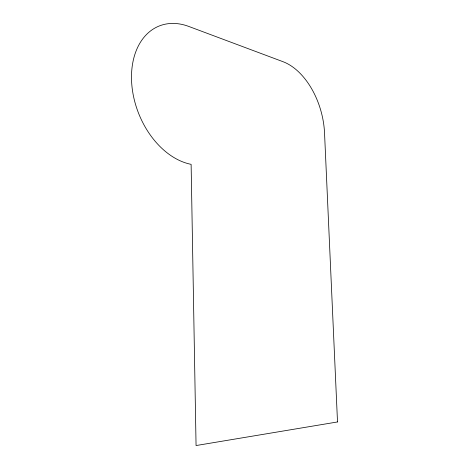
<?xml version="1.0" encoding="UTF-8"?>
<svg xmlns="http://www.w3.org/2000/svg" width="469" height="469" viewBox="0 0 469 469"><rect width="100%" height="100%" fill="white"/><g stroke="black" fill="none" stroke-linecap="round" stroke-linejoin="round"><path stroke-width="0.7" d="M337.51 421.953L196.065 445.55L191.118 164.343A73.393 51.156 68.8 0 1 131.502 78.686A73.393 51.156 68.8 0 1 188.69 26.411L282.948 61.674A63.555 39.806 74.3 0 1 324.542 133.055L337.51 421.953"/></g></svg>
